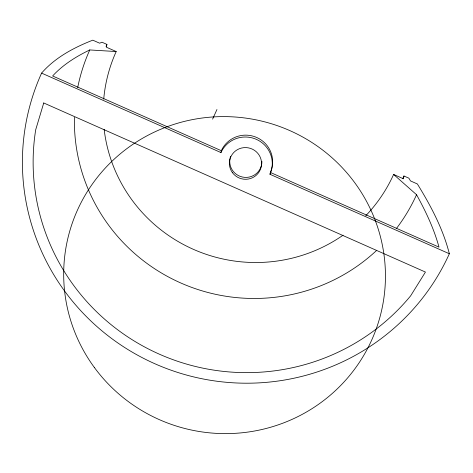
<?xml version="1.0" encoding="UTF-8"?>
<svg xmlns="http://www.w3.org/2000/svg" width="473" height="473" viewBox="0 0 473 473"><rect width="100%" height="100%" fill="white"/><g stroke="black" fill="none" stroke-linecap="round" stroke-linejoin="round"><path stroke-width="0.71" d="M402.724 178.634A162.576 160.004 10.6 0 0 403.948 175.991L408.873 178.173L410.505 180.923L417.369 183.962C430.791 205.761 443.035 228.808 449.35 253.753A223.185 219.655 10.6 0 1 154.967 363.79A223.185 219.655 10.6 0 1 41.589 73.108C55.075 57.57 73.853 47.584 92.797 40.17L99.655 43.209L101.991 42.221L106.916 44.403L106.39 47.205L116.192 51.545A151.845 149.444 10.6 0 0 103.717 99.135M41.589 73.108L220.962 152.572L221.311 150.704A26.825 26.405 10.6 0 1 253.404 136.265A26.825 26.405 10.6 0 1 272.306 165.816M449.35 253.753L269.977 174.289L270.207 173.041M403.948 175.991L403.422 178.794L393.619 174.448A151.845 149.444 10.6 0 1 365.741 215.771M212.596 119.149L216.947 109.517M116.192 51.545L89.764 49.949C76.147 56.506 62.897 64.766 52.633 75.976L221.311 150.704M393.619 174.448L416.553 194.722C425.753 211.354 434.019 228.761 439.003 247.148L270.325 172.42A26.825 26.405 10.6 0 0 272.188 166.49M220.962 152.572A26.825 26.405 10.6 0 1 256.348 139.346A26.825 26.405 10.6 0 1 269.977 174.289M261.9 161.358A16.094 15.84 10.6 0 1 244.712 177.369A16.094 15.84 10.6 0 1 229.925 159.011M230.049 158.337A16.094 15.84 10.6 0 1 230.599 156.327M343.067 235.205A151.845 149.444 10.6 0 1 104.155 129.389M416.553 194.722A178.865 176.039 10.6 0 1 396.291 228.678M376.632 250.412A178.865 176.039 10.6 0 1 180.97 283.061A178.865 176.039 10.6 0 1 74.438 117.274M77.714 87.54A178.865 176.039 10.6 0 1 89.764 49.949M106.029 46.401A162.576 160.004 10.6 0 1 106.916 44.403M43.735 102.966L35.706 129.744A212.454 209.096 10.6 0 0 159.318 354.159A212.454 209.096 10.6 0 0 410.635 295.844L425.44 272.064L43.735 102.966M94.517 367.687A160.968 158.42 10.6 0 0 371.612 340.258A160.968 158.42 10.6 0 0 207.57 117.399A160.968 158.42 10.6 0 0 94.517 367.687M232.462 172.686A16.094 15.84 10.6 0 0 260.174 169.943A16.094 15.84 10.6 0 0 243.766 147.659A16.094 15.84 10.6 0 0 232.462 172.686"/></g></svg>
